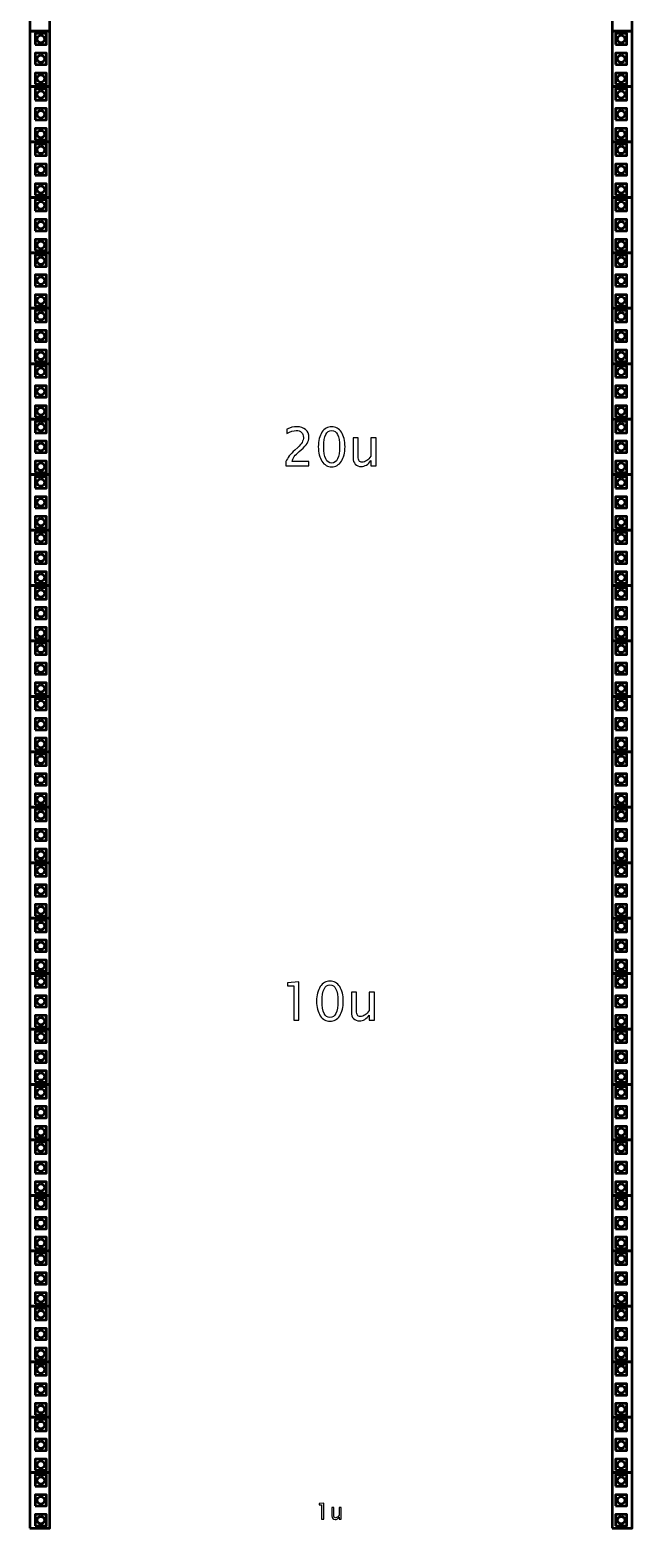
# Model space of a CAD drawing. Header units: centimetres. Extents: x -278 to 212, y -227 to 148.
# Drawn here: x -129.1 to -80.9, y -93.3 to 26.8 of the extents above; entities that cross this region are included whole.
import ezdxf

# ---------------------------------------------------------------- set-up
doc = ezdxf.new("R2010")
doc.units = ezdxf.units.CM
doc.header["$MEASUREMENT"] = 0
doc.layers.add('Layer 1', color=7, linetype='Continuous')

msp = doc.modelspace()

# ---------------------------------------------------------------- linework, layer by layer
at = {"layer": 'Layer 1', "lineweight": 53}
for points in [[(-129.12999, 26.67), (-127.54249, 26.67), (-127.54249, 31.115), (-129.12999, 31.115), (-129.12999, 26.67)], [(-82.45751, 26.67), (-80.87001, 26.67), (-80.87001, 31.115), (-82.45751, 31.115), (-82.45751, 26.67)], [(-129.12999, 22.225), (-127.54249, 22.225), (-127.54249, 26.67), (-129.12999, 26.67), (-129.12999, 22.225)], [(-128.70598, 25.585), (-127.80598, 25.585), (-127.80598, 26.485), (-128.70598, 26.485), (-128.70598, 25.585)], [(-82.45751, 22.225), (-80.87001, 22.225), (-80.87001, 26.67), (-82.45751, 26.67), (-82.45751, 22.225)], [(-82.19398, 25.585), (-81.29398, 25.585), (-81.29398, 26.485), (-82.19398, 26.485), (-82.19398, 25.585)], [(-128.70598, 23.9975), (-127.80598, 23.9975), (-127.80598, 24.8975), (-128.70598, 24.8975), (-128.70598, 23.9975)], [(-82.19398, 23.9975), (-81.29398, 23.9975), (-81.29398, 24.8975), (-82.19398, 24.8975), (-82.19398, 23.9975)], [(-128.70598, 22.41), (-127.80598, 22.41), (-127.80598, 23.31), (-128.70598, 23.31), (-128.70598, 22.41)], [(-82.19398, 22.41), (-81.29398, 22.41), (-81.29398, 23.31), (-82.19398, 23.31), (-82.19398, 22.41)], [(-129.12999, 17.78), (-127.54249, 17.78), (-127.54249, 22.225), (-129.12999, 22.225), (-129.12999, 17.78)], [(-128.70598, 21.14), (-127.80598, 21.14), (-127.80598, 22.04), (-128.70598, 22.04), (-128.70598, 21.14)], [(-82.45751, 17.78), (-80.87001, 17.78), (-80.87001, 22.225), (-82.45751, 22.225), (-82.45751, 17.78)], [(-82.19398, 21.14), (-81.29398, 21.14), (-81.29398, 22.04), (-82.19398, 22.04), (-82.19398, 21.14)], [(-128.70598, 19.5525), (-127.80598, 19.5525), (-127.80598, 20.4525), (-128.70598, 20.4525), (-128.70598, 19.5525)], [(-82.19398, 19.5525), (-81.29398, 19.5525), (-81.29398, 20.4525), (-82.19398, 20.4525), (-82.19398, 19.5525)], [(-128.70598, 17.965), (-127.80598, 17.965), (-127.80598, 18.865), (-128.70598, 18.865), (-128.70598, 17.965)], [(-82.19398, 17.965), (-81.29398, 17.965), (-81.29398, 18.865), (-82.19398, 18.865), (-82.19398, 17.965)], [(-129.12999, 13.335), (-127.54249, 13.335), (-127.54249, 17.78), (-129.12999, 17.78), (-129.12999, 13.335)], [(-128.70598, 16.695), (-127.80598, 16.695), (-127.80598, 17.595), (-128.70598, 17.595), (-128.70598, 16.695)], [(-82.45751, 13.335), (-80.87001, 13.335), (-80.87001, 17.78), (-82.45751, 17.78), (-82.45751, 13.335)], [(-82.19398, 16.695), (-81.29398, 16.695), (-81.29398, 17.595), (-82.19398, 17.595), (-82.19398, 16.695)], [(-128.70598, 15.1075), (-127.80598, 15.1075), (-127.80598, 16.0075), (-128.70598, 16.0075), (-128.70598, 15.1075)], [(-82.19398, 15.1075), (-81.29398, 15.1075), (-81.29398, 16.0075), (-82.19398, 16.0075), (-82.19398, 15.1075)], [(-128.70598, 13.52), (-127.80598, 13.52), (-127.80598, 14.42), (-128.70598, 14.42), (-128.70598, 13.52)], [(-82.19398, 13.52), (-81.29398, 13.52), (-81.29398, 14.42), (-82.19398, 14.42), (-82.19398, 13.52)], [(-129.12999, 8.89), (-127.54249, 8.89), (-127.54249, 13.335), (-129.12999, 13.335), (-129.12999, 8.89)], [(-82.45751, 8.89), (-80.87001, 8.89), (-80.87001, 13.335), (-82.45751, 13.335), (-82.45751, 8.89)], [(-128.70598, 12.25), (-127.80598, 12.25), (-127.80598, 13.15), (-128.70598, 13.15), (-128.70598, 12.25)], [(-82.19398, 12.25), (-81.29398, 12.25), (-81.29398, 13.15), (-82.19398, 13.15), (-82.19398, 12.25)], [(-128.70598, 10.6625), (-127.80598, 10.6625), (-127.80598, 11.5625), (-128.70598, 11.5625), (-128.70598, 10.6625)], [(-82.19398, 10.6625), (-81.29398, 10.6625), (-81.29398, 11.5625), (-82.19398, 11.5625), (-82.19398, 10.6625)], [(-128.70598, 9.075), (-127.80598, 9.075), (-127.80598, 9.975), (-128.70598, 9.975), (-128.70598, 9.075)], [(-82.19398, 9.075), (-81.29398, 9.075), (-81.29398, 9.975), (-82.19398, 9.975), (-82.19398, 9.075)], [(-129.12999, 4.445), (-127.54249, 4.445), (-127.54249, 8.89), (-129.12999, 8.89), (-129.12999, 4.445)], [(-128.70598, 7.805), (-127.80598, 7.805), (-127.80598, 8.705), (-128.70598, 8.705), (-128.70598, 7.805)], [(-82.45751, 4.445), (-80.87001, 4.445), (-80.87001, 8.89), (-82.45751, 8.89), (-82.45751, 4.445)], [(-82.19398, 7.805), (-81.29398, 7.805), (-81.29398, 8.705), (-82.19398, 8.705), (-82.19398, 7.805)], [(-128.70598, 6.2175), (-127.80598, 6.2175), (-127.80598, 7.1175), (-128.70598, 7.1175), (-128.70598, 6.2175)], [(-82.19398, 6.2175), (-81.29398, 6.2175), (-81.29398, 7.1175), (-82.19398, 7.1175), (-82.19398, 6.2175)], [(-128.70598, 4.63), (-127.80598, 4.63), (-127.80598, 5.53), (-128.70598, 5.53), (-128.70598, 4.63)], [(-82.19398, 4.63), (-81.29398, 4.63), (-81.29398, 5.53), (-82.19398, 5.53), (-82.19398, 4.63)], [(-129.12999, 0), (-127.54249, 0), (-127.54249, 4.445), (-129.12999, 4.445), (-129.12999, 0)], [(-128.70598, 3.36), (-127.80598, 3.36), (-127.80598, 4.26), (-128.70598, 4.26), (-128.70598, 3.36)], [(-82.45751, 0), (-80.87001, 0), (-80.87001, 4.445), (-82.45751, 4.445), (-82.45751, 0)], [(-82.19398, 3.36), (-81.29398, 3.36), (-81.29398, 4.26), (-82.19398, 4.26), (-82.19398, 3.36)], [(-128.70598, 1.7725), (-127.80598, 1.7725), (-127.80598, 2.6725), (-128.70598, 2.6725), (-128.70598, 1.7725)], [(-82.19398, 1.7725), (-81.29398, 1.7725), (-81.29398, 2.6725), (-82.19398, 2.6725), (-82.19398, 1.7725)], [(-129.12999, -4.445), (-127.54249, -4.445), (-127.54249, 0), (-129.12999, 0), (-129.12999, -4.445)], [(-128.70598, 0.185), (-127.80598, 0.185), (-127.80598, 1.085), (-128.70598, 1.085), (-128.70598, 0.185)], [(-82.45751, -4.445), (-80.87001, -4.445), (-80.87001, 0), (-82.45751, 0), (-82.45751, -4.445)], [(-82.19398, 0.185), (-81.29398, 0.185), (-81.29398, 1.085), (-82.19398, 1.085), (-82.19398, 0.185)], [(-128.70598, -1.085), (-127.80598, -1.085), (-127.80598, -0.185), (-128.70598, -0.185), (-128.70598, -1.085)], [(-82.19398, -1.085), (-81.29398, -1.085), (-81.29398, -0.185), (-82.19398, -0.185), (-82.19398, -1.085)], [(-128.70598, -2.6725), (-127.80598, -2.6725), (-127.80598, -1.7725), (-128.70598, -1.7725), (-128.70598, -2.6725)], [(-82.19398, -2.6725), (-81.29398, -2.6725), (-81.29398, -1.7725), (-82.19398, -1.7725), (-82.19398, -2.6725)], [(-128.70598, -4.26), (-127.80598, -4.26), (-127.80598, -3.36), (-128.70598, -3.36), (-128.70598, -4.26)], [(-82.19398, -4.26), (-81.29398, -4.26), (-81.29398, -3.36), (-82.19398, -3.36), (-82.19398, -4.26)], [(-129.12999, -8.89), (-127.54249, -8.89), (-127.54249, -4.445), (-129.12999, -4.445), (-129.12999, -8.89)], [(-128.70598, -5.53), (-127.80598, -5.53), (-127.80598, -4.63), (-128.70598, -4.63), (-128.70598, -5.53)], [(-82.45751, -8.89), (-80.87001, -8.89), (-80.87001, -4.445), (-82.45751, -4.445), (-82.45751, -8.89)], [(-82.19398, -5.53), (-81.29398, -5.53), (-81.29398, -4.63), (-82.19398, -4.63), (-82.19398, -5.53)], [(-128.70598, -7.1175), (-127.80598, -7.1175), (-127.80598, -6.2175), (-128.70598, -6.2175), (-128.70598, -7.1175)], [(-82.19398, -7.1175), (-81.29398, -7.1175), (-81.29398, -6.2175), (-82.19398, -6.2175), (-82.19398, -7.1175)], [(-128.70598, -8.705), (-127.80598, -8.705), (-127.80598, -7.805), (-128.70598, -7.805), (-128.70598, -8.705)], [(-82.19398, -8.705), (-81.29398, -8.705), (-81.29398, -7.805), (-82.19398, -7.805), (-82.19398, -8.705)], [(-129.12999, -13.335), (-127.54249, -13.335), (-127.54249, -8.89), (-129.12999, -8.89), (-129.12999, -13.335)], [(-128.70598, -9.975), (-127.80598, -9.975), (-127.80598, -9.075), (-128.70598, -9.075), (-128.70598, -9.975)], [(-82.45751, -13.335), (-80.87001, -13.335), (-80.87001, -8.89), (-82.45751, -8.89), (-82.45751, -13.335)], [(-82.19398, -9.975), (-81.29398, -9.975), (-81.29398, -9.075), (-82.19398, -9.075), (-82.19398, -9.975)], [(-128.70598, -11.5625), (-127.80598, -11.5625), (-127.80598, -10.6625), (-128.70598, -10.6625), (-128.70598, -11.5625)], [(-82.19398, -11.5625), (-81.29398, -11.5625), (-81.29398, -10.6625), (-82.19398, -10.6625), (-82.19398, -11.5625)], [(-128.70598, -13.15), (-127.80598, -13.15), (-127.80598, -12.25), (-128.70598, -12.25), (-128.70598, -13.15)], [(-82.19398, -13.15), (-81.29398, -13.15), (-81.29398, -12.25), (-82.19398, -12.25), (-82.19398, -13.15)], [(-129.12999, -17.78), (-127.54249, -17.78), (-127.54249, -13.335), (-129.12999, -13.335), (-129.12999, -17.78)], [(-128.70598, -14.42), (-127.80598, -14.42), (-127.80598, -13.52), (-128.70598, -13.52), (-128.70598, -14.42)], [(-82.45751, -17.78), (-80.87001, -17.78), (-80.87001, -13.335), (-82.45751, -13.335), (-82.45751, -17.78)], [(-82.19398, -14.42), (-81.29398, -14.42), (-81.29398, -13.52), (-82.19398, -13.52), (-82.19398, -14.42)], [(-128.70598, -16.0075), (-127.80598, -16.0075), (-127.80598, -15.1075), (-128.70598, -15.1075), (-128.70598, -16.0075)], [(-82.19398, -16.0075), (-81.29398, -16.0075), (-81.29398, -15.1075), (-82.19398, -15.1075), (-82.19398, -16.0075)], [(-128.70598, -17.595), (-127.80598, -17.595), (-127.80598, -16.695), (-128.70598, -16.695), (-128.70598, -17.595)], [(-82.19398, -17.595), (-81.29398, -17.595), (-81.29398, -16.695), (-82.19398, -16.695), (-82.19398, -17.595)], [(-129.12999, -22.225), (-127.54249, -22.225), (-127.54249, -17.78), (-129.12999, -17.78), (-129.12999, -22.225)], [(-128.70598, -18.865), (-127.80598, -18.865), (-127.80598, -17.965), (-128.70598, -17.965), (-128.70598, -18.865)], [(-82.45751, -22.225), (-80.87001, -22.225), (-80.87001, -17.78), (-82.45751, -17.78), (-82.45751, -22.225)], [(-82.19398, -18.865), (-81.29398, -18.865), (-81.29398, -17.965), (-82.19398, -17.965), (-82.19398, -18.865)], [(-128.70598, -20.4525), (-127.80598, -20.4525), (-127.80598, -19.5525), (-128.70598, -19.5525), (-128.70598, -20.4525)], [(-82.19398, -20.4525), (-81.29398, -20.4525), (-81.29398, -19.5525), (-82.19398, -19.5525), (-82.19398, -20.4525)], [(-128.70598, -22.04), (-127.80598, -22.04), (-127.80598, -21.14), (-128.70598, -21.14), (-128.70598, -22.04)], [(-82.19398, -22.04), (-81.29398, -22.04), (-81.29398, -21.14), (-82.19398, -21.14), (-82.19398, -22.04)], [(-129.12999, -26.67), (-127.54249, -26.67), (-127.54249, -22.225), (-129.12999, -22.225), (-129.12999, -26.67)], [(-128.70598, -23.31), (-127.80598, -23.31), (-127.80598, -22.41), (-128.70598, -22.41), (-128.70598, -23.31)], [(-82.45751, -26.67), (-80.87001, -26.67), (-80.87001, -22.225), (-82.45751, -22.225), (-82.45751, -26.67)], [(-82.19398, -23.31), (-81.29398, -23.31), (-81.29398, -22.41), (-82.19398, -22.41), (-82.19398, -23.31)], [(-128.70598, -24.8975), (-127.80598, -24.8975), (-127.80598, -23.9975), (-128.70598, -23.9975), (-128.70598, -24.8975)], [(-82.19398, -24.8975), (-81.29398, -24.8975), (-81.29398, -23.9975), (-82.19398, -23.9975), (-82.19398, -24.8975)], [(-128.70598, -26.485), (-127.80598, -26.485), (-127.80598, -25.585), (-128.70598, -25.585), (-128.70598, -26.485)], [(-82.19398, -26.485), (-81.29398, -26.485), (-81.29398, -25.585), (-82.19398, -25.585), (-82.19398, -26.485)], [(-129.12999, -31.115), (-127.54249, -31.115), (-127.54249, -26.67), (-129.12999, -26.67), (-129.12999, -31.115)], [(-128.70598, -27.755), (-127.80598, -27.755), (-127.80598, -26.855), (-128.70598, -26.855), (-128.70598, -27.755)], [(-82.45751, -31.115), (-80.87001, -31.115), (-80.87001, -26.67), (-82.45751, -26.67), (-82.45751, -31.115)], [(-82.19398, -27.755), (-81.29398, -27.755), (-81.29398, -26.855), (-82.19398, -26.855), (-82.19398, -27.755)], [(-128.70598, -29.3425), (-127.80598, -29.3425), (-127.80598, -28.4425), (-128.70598, -28.4425), (-128.70598, -29.3425)], [(-82.19398, -29.3425), (-81.29398, -29.3425), (-81.29398, -28.4425), (-82.19398, -28.4425), (-82.19398, -29.3425)], [(-129.12999, -35.56), (-127.54249, -35.56), (-127.54249, -31.115), (-129.12999, -31.115), (-129.12999, -35.56)], [(-128.70598, -30.93), (-127.80598, -30.93), (-127.80598, -30.03), (-128.70598, -30.03), (-128.70598, -30.93)], [(-82.45751, -35.56), (-80.87001, -35.56), (-80.87001, -31.115), (-82.45751, -31.115), (-82.45751, -35.56)], [(-82.19398, -30.93), (-81.29398, -30.93), (-81.29398, -30.03), (-82.19398, -30.03), (-82.19398, -30.93)], [(-128.70598, -32.2), (-127.80598, -32.2), (-127.80598, -31.3), (-128.70598, -31.3), (-128.70598, -32.2)], [(-82.19398, -32.2), (-81.29398, -32.2), (-81.29398, -31.3), (-82.19398, -31.3), (-82.19398, -32.2)], [(-128.70598, -33.7875), (-127.80598, -33.7875), (-127.80598, -32.8875), (-128.70598, -32.8875), (-128.70598, -33.7875)], [(-82.19398, -33.7875), (-81.29398, -33.7875), (-81.29398, -32.8875), (-82.19398, -32.8875), (-82.19398, -33.7875)], [(-128.70598, -35.375), (-127.80598, -35.375), (-127.80598, -34.475), (-128.70598, -34.475), (-128.70598, -35.375)], [(-82.19398, -35.375), (-81.29398, -35.375), (-81.29398, -34.475), (-82.19398, -34.475), (-82.19398, -35.375)], [(-129.12999, -40.005), (-127.54249, -40.005), (-127.54249, -35.56), (-129.12999, -35.56), (-129.12999, -40.005)], [(-128.70598, -36.645), (-127.80598, -36.645), (-127.80598, -35.745), (-128.70598, -35.745), (-128.70598, -36.645)], [(-82.45751, -40.005), (-80.87001, -40.005), (-80.87001, -35.56), (-82.45751, -35.56), (-82.45751, -40.005)], [(-82.19398, -36.645), (-81.29398, -36.645), (-81.29398, -35.745), (-82.19398, -35.745), (-82.19398, -36.645)], [(-128.70598, -38.2325), (-127.80598, -38.2325), (-127.80598, -37.3325), (-128.70598, -37.3325), (-128.70598, -38.2325)], [(-82.19398, -38.2325), (-81.29398, -38.2325), (-81.29398, -37.3325), (-82.19398, -37.3325), (-82.19398, -38.2325)], [(-128.70598, -39.82), (-127.80598, -39.82), (-127.80598, -38.92), (-128.70598, -38.92), (-128.70598, -39.82)], [(-82.19398, -39.82), (-81.29398, -39.82), (-81.29398, -38.92), (-82.19398, -38.92), (-82.19398, -39.82)], [(-129.12999, -44.45), (-127.54249, -44.45), (-127.54249, -40.005), (-129.12999, -40.005), (-129.12999, -44.45)], [(-128.70598, -41.09), (-127.80598, -41.09), (-127.80598, -40.19), (-128.70598, -40.19), (-128.70598, -41.09)], [(-82.45751, -44.45), (-80.87001, -44.45), (-80.87001, -40.005), (-82.45751, -40.005), (-82.45751, -44.45)], [(-82.19398, -41.09), (-81.29398, -41.09), (-81.29398, -40.19), (-82.19398, -40.19), (-82.19398, -41.09)], [(-128.70598, -42.6775), (-127.80598, -42.6775), (-127.80598, -41.7775), (-128.70598, -41.7775), (-128.70598, -42.6775)], [(-82.19398, -42.6775), (-81.29398, -42.6775), (-81.29398, -41.7775), (-82.19398, -41.7775), (-82.19398, -42.6775)], [(-128.70598, -44.265), (-127.80598, -44.265), (-127.80598, -43.365), (-128.70598, -43.365), (-128.70598, -44.265)], [(-82.19398, -44.265), (-81.29398, -44.265), (-81.29398, -43.365), (-82.19398, -43.365), (-82.19398, -44.265)], [(-129.12999, -48.895), (-127.54249, -48.895), (-127.54249, -44.45), (-129.12999, -44.45), (-129.12999, -48.895)], [(-128.70598, -45.535), (-127.80598, -45.535), (-127.80598, -44.635), (-128.70598, -44.635), (-128.70598, -45.535)], [(-82.45751, -48.895), (-80.87001, -48.895), (-80.87001, -44.45), (-82.45751, -44.45), (-82.45751, -48.895)], [(-82.19398, -45.535), (-81.29398, -45.535), (-81.29398, -44.635), (-82.19398, -44.635), (-82.19398, -45.535)], [(-128.70598, -47.1225), (-127.80598, -47.1225), (-127.80598, -46.2225), (-128.70598, -46.2225), (-128.70598, -47.1225)], [(-82.19398, -47.1225), (-81.29398, -47.1225), (-81.29398, -46.2225), (-82.19398, -46.2225), (-82.19398, -47.1225)], [(-128.70598, -48.71), (-127.80598, -48.71), (-127.80598, -47.81), (-128.70598, -47.81), (-128.70598, -48.71)], [(-82.19398, -48.71), (-81.29398, -48.71), (-81.29398, -47.81), (-82.19398, -47.81), (-82.19398, -48.71)], [(-129.12999, -53.34), (-127.54249, -53.34), (-127.54249, -48.895), (-129.12999, -48.895), (-129.12999, -53.34)], [(-128.70598, -49.98), (-127.80598, -49.98), (-127.80598, -49.08), (-128.70598, -49.08), (-128.70598, -49.98)], [(-82.45751, -53.34), (-80.87001, -53.34), (-80.87001, -48.895), (-82.45751, -48.895), (-82.45751, -53.34)], [(-82.19398, -49.98), (-81.29398, -49.98), (-81.29398, -49.08), (-82.19398, -49.08), (-82.19398, -49.98)], [(-128.70598, -51.5675), (-127.80598, -51.5675), (-127.80598, -50.6675), (-128.70598, -50.6675), (-128.70598, -51.5675)], [(-82.19398, -51.5675), (-81.29398, -51.5675), (-81.29398, -50.6675), (-82.19398, -50.6675), (-82.19398, -51.5675)], [(-128.70598, -53.155), (-127.80598, -53.155), (-127.80598, -52.255), (-128.70598, -52.255), (-128.70598, -53.155)], [(-82.19398, -53.155), (-81.29398, -53.155), (-81.29398, -52.255), (-82.19398, -52.255), (-82.19398, -53.155)], [(-129.12999, -57.785), (-127.54249, -57.785), (-127.54249, -53.34), (-129.12999, -53.34), (-129.12999, -57.785)], [(-128.70598, -54.425), (-127.80598, -54.425), (-127.80598, -53.525), (-128.70598, -53.525), (-128.70598, -54.425)], [(-82.45751, -57.785), (-80.87001, -57.785), (-80.87001, -53.34), (-82.45751, -53.34), (-82.45751, -57.785)], [(-82.19398, -54.425), (-81.29398, -54.425), (-81.29398, -53.525), (-82.19398, -53.525), (-82.19398, -54.425)], [(-128.70598, -56.0125), (-127.80598, -56.0125), (-127.80598, -55.1125), (-128.70598, -55.1125), (-128.70598, -56.0125)], [(-82.19398, -56.0125), (-81.29398, -56.0125), (-81.29398, -55.1125), (-82.19398, -55.1125), (-82.19398, -56.0125)], [(-128.70598, -57.6), (-127.80598, -57.6), (-127.80598, -56.7), (-128.70598, -56.7), (-128.70598, -57.6)], [(-82.19398, -57.6), (-81.29398, -57.6), (-81.29398, -56.7), (-82.19398, -56.7), (-82.19398, -57.6)], [(-129.12999, -62.23), (-127.54249, -62.23), (-127.54249, -57.785), (-129.12999, -57.785), (-129.12999, -62.23)], [(-128.70598, -58.87), (-127.80598, -58.87), (-127.80598, -57.97), (-128.70598, -57.97), (-128.70598, -58.87)], [(-82.45751, -62.23), (-80.87001, -62.23), (-80.87001, -57.785), (-82.45751, -57.785), (-82.45751, -62.23)], [(-82.19398, -58.87), (-81.29398, -58.87), (-81.29398, -57.97), (-82.19398, -57.97), (-82.19398, -58.87)], [(-128.70598, -60.4575), (-127.80598, -60.4575), (-127.80598, -59.5575), (-128.70598, -59.5575), (-128.70598, -60.4575)], [(-82.19398, -60.4575), (-81.29398, -60.4575), (-81.29398, -59.5575), (-82.19398, -59.5575), (-82.19398, -60.4575)], [(-128.70598, -62.045), (-127.80598, -62.045), (-127.80598, -61.145), (-128.70598, -61.145), (-128.70598, -62.045)], [(-82.19398, -62.045), (-81.29398, -62.045), (-81.29398, -61.145), (-82.19398, -61.145), (-82.19398, -62.045)], [(-129.12999, -66.675), (-127.54249, -66.675), (-127.54249, -62.23), (-129.12999, -62.23), (-129.12999, -66.675)], [(-128.70598, -63.315), (-127.80598, -63.315), (-127.80598, -62.415), (-128.70598, -62.415), (-128.70598, -63.315)], [(-82.45751, -66.675), (-80.87001, -66.675), (-80.87001, -62.23), (-82.45751, -62.23), (-82.45751, -66.675)], [(-82.19398, -63.315), (-81.29398, -63.315), (-81.29398, -62.415), (-82.19398, -62.415), (-82.19398, -63.315)], [(-128.70598, -64.9025), (-127.80598, -64.9025), (-127.80598, -64.0025), (-128.70598, -64.0025), (-128.70598, -64.9025)], [(-82.19398, -64.9025), (-81.29398, -64.9025), (-81.29398, -64.0025), (-82.19398, -64.0025), (-82.19398, -64.9025)], [(-128.70598, -66.49), (-127.80598, -66.49), (-127.80598, -65.59), (-128.70598, -65.59), (-128.70598, -66.49)], [(-82.19398, -66.49), (-81.29398, -66.49), (-81.29398, -65.59), (-82.19398, -65.59), (-82.19398, -66.49)], [(-129.12999, -71.12), (-127.54249, -71.12), (-127.54249, -66.675), (-129.12999, -66.675), (-129.12999, -71.12)], [(-128.70598, -67.76), (-127.80598, -67.76), (-127.80598, -66.86), (-128.70598, -66.86), (-128.70598, -67.76)], [(-82.45751, -71.12), (-80.87001, -71.12), (-80.87001, -66.675), (-82.45751, -66.675), (-82.45751, -71.12)], [(-82.19398, -67.76), (-81.29398, -67.76), (-81.29398, -66.86), (-82.19398, -66.86), (-82.19398, -67.76)], [(-128.70598, -69.3475), (-127.80598, -69.3475), (-127.80598, -68.4475), (-128.70598, -68.4475), (-128.70598, -69.3475)], [(-82.19398, -69.3475), (-81.29398, -69.3475), (-81.29398, -68.4475), (-82.19398, -68.4475), (-82.19398, -69.3475)], [(-128.70598, -70.935), (-127.80598, -70.935), (-127.80598, -70.035), (-128.70598, -70.035), (-128.70598, -70.935)], [(-82.19398, -70.935), (-81.29398, -70.935), (-81.29398, -70.035), (-82.19398, -70.035), (-82.19398, -70.935)], [(-129.12999, -75.565), (-127.54249, -75.565), (-127.54249, -71.12), (-129.12999, -71.12), (-129.12999, -75.565)], [(-128.70598, -72.205), (-127.80598, -72.205), (-127.80598, -71.305), (-128.70598, -71.305), (-128.70598, -72.205)], [(-82.45751, -75.565), (-80.87001, -75.565), (-80.87001, -71.12), (-82.45751, -71.12), (-82.45751, -75.565)], [(-82.19398, -72.205), (-81.29398, -72.205), (-81.29398, -71.305), (-82.19398, -71.305), (-82.19398, -72.205)], [(-128.70598, -73.7925), (-127.80598, -73.7925), (-127.80598, -72.8925), (-128.70598, -72.8925), (-128.70598, -73.7925)], [(-82.19398, -73.7925), (-81.29398, -73.7925), (-81.29398, -72.8925), (-82.19398, -72.8925), (-82.19398, -73.7925)], [(-129.12999, -80.01), (-127.54249, -80.01), (-127.54249, -75.565), (-129.12999, -75.565), (-129.12999, -80.01)], [(-128.70598, -75.38), (-127.80598, -75.38), (-127.80598, -74.48), (-128.70598, -74.48), (-128.70598, -75.38)], [(-82.45751, -80.01), (-80.87001, -80.01), (-80.87001, -75.565), (-82.45751, -75.565), (-82.45751, -80.01)], [(-82.19398, -75.38), (-81.29398, -75.38), (-81.29398, -74.48), (-82.19398, -74.48), (-82.19398, -75.38)], [(-128.70598, -76.65), (-127.80598, -76.65), (-127.80598, -75.75), (-128.70598, -75.75), (-128.70598, -76.65)], [(-82.19398, -76.65), (-81.29398, -76.65), (-81.29398, -75.75), (-82.19398, -75.75), (-82.19398, -76.65)], [(-128.70598, -78.2375), (-127.80598, -78.2375), (-127.80598, -77.3375), (-128.70598, -77.3375), (-128.70598, -78.2375)], [(-82.19398, -78.2375), (-81.29398, -78.2375), (-81.29398, -77.3375), (-82.19398, -77.3375), (-82.19398, -78.2375)], [(-128.70598, -79.825), (-127.80598, -79.825), (-127.80598, -78.925), (-128.70598, -78.925), (-128.70598, -79.825)], [(-82.19398, -79.825), (-81.29398, -79.825), (-81.29398, -78.925), (-82.19398, -78.925), (-82.19398, -79.825)], [(-129.12999, -84.455), (-127.54249, -84.455), (-127.54249, -80.01), (-129.12999, -80.01), (-129.12999, -84.455)], [(-128.70598, -81.095), (-127.80598, -81.095), (-127.80598, -80.195), (-128.70598, -80.195), (-128.70598, -81.095)], [(-82.45751, -84.455), (-80.87001, -84.455), (-80.87001, -80.01), (-82.45751, -80.01), (-82.45751, -84.455)], [(-82.19398, -81.095), (-81.29398, -81.095), (-81.29398, -80.195), (-82.19398, -80.195), (-82.19398, -81.095)], [(-128.70598, -82.6825), (-127.80598, -82.6825), (-127.80598, -81.7825), (-128.70598, -81.7825), (-128.70598, -82.6825)], [(-82.19398, -82.6825), (-81.29398, -82.6825), (-81.29398, -81.7825), (-82.19398, -81.7825), (-82.19398, -82.6825)], [(-128.70598, -84.27), (-127.80598, -84.27), (-127.80598, -83.37), (-128.70598, -83.37), (-128.70598, -84.27)], [(-82.19398, -84.27), (-81.29398, -84.27), (-81.29398, -83.37), (-82.19398, -83.37), (-82.19398, -84.27)], [(-129.12999, -88.9), (-127.54249, -88.9), (-127.54249, -84.455), (-129.12999, -84.455), (-129.12999, -88.9)], [(-128.70598, -85.54), (-127.80598, -85.54), (-127.80598, -84.64), (-128.70598, -84.64), (-128.70598, -85.54)], [(-82.45751, -88.9), (-80.87001, -88.9), (-80.87001, -84.455), (-82.45751, -84.455), (-82.45751, -88.9)], [(-82.19398, -85.54), (-81.29398, -85.54), (-81.29398, -84.64), (-82.19398, -84.64), (-82.19398, -85.54)], [(-128.70598, -87.1275), (-127.80598, -87.1275), (-127.80598, -86.2275), (-128.70598, -86.2275), (-128.70598, -87.1275)], [(-82.19398, -87.1275), (-81.29398, -87.1275), (-81.29398, -86.2275), (-82.19398, -86.2275), (-82.19398, -87.1275)], [(-128.70598, -88.715), (-127.80598, -88.715), (-127.80598, -87.815), (-128.70598, -87.815), (-128.70598, -88.715)], [(-82.19398, -88.715), (-81.29398, -88.715), (-81.29398, -87.815), (-82.19398, -87.815), (-82.19398, -88.715)], [(-129.12999, -93.345), (-127.54249, -93.345), (-127.54249, -88.9), (-129.12999, -88.9), (-129.12999, -93.345)], [(-128.70598, -89.985), (-127.80598, -89.985), (-127.80598, -89.085), (-128.70598, -89.085), (-128.70598, -89.985)], [(-82.45751, -93.345), (-80.87001, -93.345), (-80.87001, -88.9), (-82.45751, -88.9), (-82.45751, -93.345)], [(-82.19398, -89.985), (-81.29398, -89.985), (-81.29398, -89.085), (-82.19398, -89.085), (-82.19398, -89.985)], [(-128.70598, -91.5725), (-127.80598, -91.5725), (-127.80598, -90.6725), (-128.70598, -90.6725), (-128.70598, -91.5725)], [(-82.19398, -91.5725), (-81.29398, -91.5725), (-81.29398, -90.6725), (-82.19398, -90.6725), (-82.19398, -91.5725)], [(-128.70598, -93.16), (-127.80598, -93.16), (-127.80598, -92.26), (-128.70598, -92.26), (-128.70598, -93.16)], [(-82.19398, -93.16), (-81.29398, -93.16), (-81.29398, -92.26), (-82.19398, -92.26), (-82.19398, -93.16)]]:
    msp.add_lwpolyline(points, close=True, dxfattribs=at)
for centre in [(-128.25598, 26.035), (-81.74398, 26.035), (-128.25598, 24.4475), (-81.74398, 24.4475), (-128.25598, 22.86), (-81.74398, 22.86), (-128.25598, 21.59), (-81.74398, 21.59), (-128.25598, 20.0025), (-81.74398, 20.0025), (-128.25598, 18.415), (-81.74398, 18.415), (-128.25598, 17.145), (-81.74398, 17.145), (-128.25598, 15.5575), (-81.74398, 15.5575), (-128.25598, 13.97), (-81.74398, 13.97), (-128.25598, 12.7), (-81.74398, 12.7), (-128.25598, 11.1125), (-81.74398, 11.1125), (-128.25598, 9.525), (-81.74398, 9.525), (-128.25598, 8.255), (-81.74398, 8.255), (-128.25598, 6.6675), (-81.74398, 6.6675), (-128.25598, 5.08), (-81.74398, 5.08), (-128.25598, 3.81), (-81.74398, 3.81), (-128.25598, 2.2225), (-81.74398, 2.2225), (-128.25598, 0.635), (-81.74398, 0.635), (-128.25598, -0.635), (-81.74398, -0.635), (-128.25598, -2.2225), (-81.74398, -2.2225), (-128.25598, -3.81), (-81.74398, -3.81), (-128.25598, -5.08), (-81.74398, -5.08), (-128.25598, -6.6675), (-81.74398, -6.6675), (-128.25598, -8.255), (-81.74398, -8.255), (-128.25598, -9.525), (-81.74398, -9.525), (-128.25598, -11.1125), (-81.74398, -11.1125), (-128.25598, -12.7), (-81.74398, -12.7), (-128.25598, -13.97), (-81.74398, -13.97), (-128.25598, -15.5575), (-81.74398, -15.5575), (-128.25598, -17.145), (-81.74398, -17.145), (-128.25598, -18.415), (-81.74398, -18.415), (-128.25598, -20.0025), (-81.74398, -20.0025), (-128.25598, -21.59), (-81.74398, -21.59), (-128.25598, -22.86), (-81.74398, -22.86), (-128.25598, -24.4475), (-81.74398, -24.4475), (-128.25598, -26.035), (-81.74398, -26.035), (-128.25598, -27.305), (-81.74398, -27.305), (-128.25598, -28.8925), (-81.74398, -28.8925), (-128.25598, -30.48), (-81.74398, -30.48), (-128.25598, -31.75), (-81.74398, -31.75), (-128.25598, -33.3375), (-81.74398, -33.3375), (-128.25598, -34.925), (-81.74398, -34.925), (-128.25598, -36.195), (-81.74398, -36.195), (-128.25598, -37.7825), (-81.74398, -37.7825), (-128.25598, -39.37), (-81.74398, -39.37), (-128.25598, -40.64), (-81.74398, -40.64), (-128.25598, -42.2275), (-81.74398, -42.2275), (-128.25598, -43.815), (-81.74398, -43.815), (-128.25598, -45.085), (-81.74398, -45.085), (-128.25598, -46.6725), (-81.74398, -46.6725), (-128.25598, -48.26), (-81.74398, -48.26), (-128.25598, -49.53), (-81.74398, -49.53), (-128.25598, -51.1175), (-81.74398, -51.1175), (-128.25598, -52.705), (-81.74398, -52.705), (-128.25598, -53.975), (-81.74398, -53.975), (-128.25598, -55.5625), (-81.74398, -55.5625), (-128.25598, -57.15), (-81.74398, -57.15), (-128.25598, -58.42), (-81.74398, -58.42), (-128.25598, -60.0075), (-81.74398, -60.0075), (-128.25598, -61.595), (-81.74398, -61.595), (-128.25598, -62.865), (-81.74398, -62.865), (-128.25598, -64.4525), (-81.74398, -64.4525), (-128.25598, -66.04), (-81.74398, -66.04), (-128.25598, -67.31), (-81.74398, -67.31), (-128.25598, -68.8975), (-81.74398, -68.8975), (-128.25598, -70.485), (-81.74398, -70.485), (-128.25598, -71.755), (-81.74398, -71.755), (-128.25598, -73.3425), (-81.74398, -73.3425), (-128.25598, -74.93), (-81.74398, -74.93), (-128.25598, -76.2), (-81.74398, -76.2), (-128.25598, -77.7875), (-81.74398, -77.7875), (-128.25598, -79.375), (-81.74398, -79.375), (-128.25598, -80.645), (-81.74398, -80.645), (-128.25598, -82.2325), (-81.74398, -82.2325), (-128.25598, -83.82), (-81.74398, -83.82), (-128.25598, -85.09), (-81.74398, -85.09), (-128.25598, -86.6775), (-81.74398, -86.6775), (-128.25598, -88.265), (-81.74398, -88.265), (-128.25598, -89.535), (-81.74398, -89.535), (-128.25598, -91.1225), (-81.74398, -91.1225), (-128.25598, -92.71), (-81.74398, -92.71)]:
    msp.add_ellipse(centre, major_axis=(0, 0.3), ratio=1, dxfattribs=at)
at = {"layer": 'Layer 1'}
for points, knots in [([(-108.61036, -8.18515), (-108.61036, -8.18515), (-108.61036, -7.82955), (-108.61036, -7.82955), (-108.61036, -7.82955), (-108.49183, -7.55227), (-108.25265, -7.24958), (-107.89211, -6.92291), (-107.89211, -6.92291), (-107.89211, -6.92291), (-107.65928, -6.71407), (-107.65928, -6.71407), (-107.65928, -6.71407), (-107.35941, -6.44172), (-107.20913, -6.1722), (-107.20913, -5.90409), (-107.20913, -5.90409), (-107.20913, -5.73264), (-107.26064, -5.59859), (-107.36294, -5.50051), (-107.36294, -5.50051), (-107.46525, -5.40244), (-107.60706, -5.35305), (-107.78698, -5.35305), (-107.78698, -5.35305), (-107.99724, -5.35305), (-108.2463, -5.43349), (-108.53416, -5.59435), (-108.53416, -5.59435), (-108.53416, -5.59435), (-108.53416, -5.23875), (-108.53416, -5.23875), (-108.53416, -5.23875), (-108.26252, -5.11175), (-107.9923, -5.04825), (-107.72278, -5.04825), (-107.72278, -5.04825), (-107.43632, -5.04825), (-107.20631, -5.12516), (-107.03274, -5.27967), (-107.03274, -5.27967), (-106.85988, -5.43419), (-106.7731, -5.6388), (-106.7731, -5.89421), (-106.7731, -5.89421), (-106.7731, -6.07766), (-106.81684, -6.24064), (-106.90433, -6.38246), (-106.90433, -6.38246), (-106.99253, -6.52498), (-107.15551, -6.69713), (-107.39469, -6.90033), (-107.39469, -6.90033), (-107.39469, -6.90033), (-107.55203, -7.03439), (-107.55203, -7.03439), (-107.55203, -7.03439), (-107.87941, -7.31167), (-108.0685, -7.57696), (-108.1193, -7.82955), (-108.1193, -7.82955), (-108.1193, -7.82955), (-106.7858, -7.82955), (-106.7858, -7.82955), (-106.7858, -7.82955), (-106.7858, -7.82955), (-106.7858, -8.18515), (-106.7858, -8.18515), (-106.7858, -8.18515), (-106.7858, -8.18515), (-108.61036, -8.18515), (-108.61036, -8.18515)], [0, 0, 0, 0, 0.052631579, 0.052631579, 0.052631579, 0.052631579, 0.105263158, 0.105263158, 0.105263158, 0.105263158, 0.157894737, 0.157894737, 0.157894737, 0.157894737, 0.210526316, 0.210526316, 0.210526316, 0.210526316, 0.263157895, 0.263157895, 0.263157895, 0.263157895, 0.315789474, 0.315789474, 0.315789474, 0.315789474, 0.368421053, 0.368421053, 0.368421053, 0.368421053, 0.421052632, 0.421052632, 0.421052632, 0.421052632, 0.473684211, 0.473684211, 0.473684211, 0.473684211, 0.526315789, 0.526315789, 0.526315789, 0.526315789, 0.578947368, 0.578947368, 0.578947368, 0.578947368, 0.631578947, 0.631578947, 0.631578947, 0.631578947, 0.684210526, 0.684210526, 0.684210526, 0.684210526, 0.736842105, 0.736842105, 0.736842105, 0.736842105, 0.789473684, 0.789473684, 0.789473684, 0.789473684, 0.842105263, 0.842105263, 0.842105263, 0.842105263, 0.894736842, 0.894736842, 0.894736842, 0.894736842, 1, 1, 1, 1]), ([(-104.94712, -8.26135), (-105.26815, -8.26135), (-105.52708, -8.11389), (-105.72323, -7.81967), (-105.72323, -7.81967), (-105.92008, -7.52546), (-106.01815, -7.1374), (-106.01815, -6.6548), (-106.01815, -6.6548), (-106.01815, -6.1722), (-105.92008, -5.78415), (-105.72323, -5.48993), (-105.72323, -5.48993), (-105.52708, -5.19571), (-105.26815, -5.04825), (-104.94712, -5.04825), (-104.94712, -5.04825), (-104.62468, -5.04825), (-104.36574, -5.19501), (-104.1696, -5.48852), (-104.1696, -5.48852), (-103.97416, -5.78203), (-103.87609, -6.17079), (-103.87609, -6.6548), (-103.87609, -6.6548), (-103.87609, -7.1374), (-103.97416, -7.52546), (-104.1696, -7.81967), (-104.1696, -7.81967), (-104.36574, -8.11389), (-104.62468, -8.26135), (-104.94712, -8.26135)], [0, 0, 0, 0, 0.111111111, 0.111111111, 0.111111111, 0.111111111, 0.222222222, 0.222222222, 0.222222222, 0.222222222, 0.333333333, 0.333333333, 0.333333333, 0.333333333, 0.444444444, 0.444444444, 0.444444444, 0.444444444, 0.555555556, 0.555555556, 0.555555556, 0.555555556, 0.666666667, 0.666666667, 0.666666667, 0.666666667, 0.777777778, 0.777777778, 0.777777778, 0.777777778, 1, 1, 1, 1]), ([(-104.94782, -7.95655), (-104.52378, -7.95655), (-104.31212, -7.52263), (-104.31212, -6.6548), (-104.31212, -6.6548), (-104.31212, -5.78697), (-104.52378, -5.35305), (-104.94782, -5.35305), (-104.94782, -5.35305), (-105.37045, -5.35305), (-105.58212, -5.78697), (-105.58212, -6.6548), (-105.58212, -6.6548), (-105.58212, -7.52263), (-105.37045, -7.95655), (-104.94782, -7.95655)], [0, 0, 0, 0, 0.2, 0.2, 0.2, 0.2, 0.4, 0.4, 0.4, 0.4, 0.6, 0.6, 0.6, 0.6, 1, 1, 1, 1]), ([(-101.7961, -8.18515), (-101.7961, -8.18515), (-101.7961, -7.76323), (-101.7961, -7.76323), (-101.7961, -7.76323), (-102.01271, -8.07861), (-102.27588, -8.23595), (-102.58492, -8.23595), (-102.58492, -8.23595), (-102.78106, -8.23595), (-102.93699, -8.17457), (-103.0527, -8.05109), (-103.0527, -8.05109), (-103.16911, -7.92762), (-103.22697, -7.76182), (-103.22697, -7.55227), (-103.22697, -7.55227), (-103.22697, -7.55227), (-103.22697, -5.94149), (-103.22697, -5.94149), (-103.22697, -5.94149), (-103.22697, -5.94149), (-102.82057, -5.94149), (-102.82057, -5.94149), (-102.82057, -5.94149), (-102.82057, -5.94149), (-102.82057, -7.41962), (-102.82057, -7.41962), (-102.82057, -7.41962), (-102.82057, -7.58825), (-102.79588, -7.70749), (-102.74719, -7.77804), (-102.74719, -7.77804), (-102.6978, -7.84931), (-102.61596, -7.88458), (-102.50095, -7.88458), (-102.50095, -7.88458), (-102.2526, -7.88458), (-102.01694, -7.7216), (-101.7961, -7.39493), (-101.7961, -7.39493), (-101.7961, -7.39493), (-101.7961, -5.94149), (-101.7961, -5.94149), (-101.7961, -5.94149), (-101.7961, -5.94149), (-101.38971, -5.94149), (-101.38971, -5.94149), (-101.38971, -5.94149), (-101.38971, -5.94149), (-101.38971, -8.18515), (-101.38971, -8.18515), (-101.38971, -8.18515), (-101.38971, -8.18515), (-101.7961, -8.18515), (-101.7961, -8.18515)], [0, 0, 0, 0, 0.066666667, 0.066666667, 0.066666667, 0.066666667, 0.133333333, 0.133333333, 0.133333333, 0.133333333, 0.2, 0.2, 0.2, 0.2, 0.266666667, 0.266666667, 0.266666667, 0.266666667, 0.333333333, 0.333333333, 0.333333333, 0.333333333, 0.4, 0.4, 0.4, 0.4, 0.466666667, 0.466666667, 0.466666667, 0.466666667, 0.533333333, 0.533333333, 0.533333333, 0.533333333, 0.6, 0.6, 0.6, 0.6, 0.666666667, 0.666666667, 0.666666667, 0.666666667, 0.733333333, 0.733333333, 0.733333333, 0.733333333, 0.8, 0.8, 0.8, 0.8, 0.866666667, 0.866666667, 0.866666667, 0.866666667, 1, 1, 1, 1]), ([(-107.98806, -52.63515), (-107.98806, -52.63515), (-107.98806, -49.87925), (-107.98806, -49.87925), (-107.98806, -49.87925), (-107.98806, -49.87925), (-108.47489, -49.87925), (-108.47489, -49.87925), (-108.47489, -49.87925), (-108.47489, -49.87925), (-108.47489, -49.62525), (-108.47489, -49.62525), (-108.47489, -49.62525), (-108.47489, -49.62525), (-107.58166, -49.54905), (-107.58166, -49.54905), (-107.58166, -49.54905), (-107.58166, -49.54905), (-107.58166, -52.63515), (-107.58166, -52.63515), (-107.58166, -52.63515), (-107.58166, -52.63515), (-107.98806, -52.63515), (-107.98806, -52.63515)], [0, 0, 0, 0, 0.142857143, 0.142857143, 0.142857143, 0.142857143, 0.285714286, 0.285714286, 0.285714286, 0.285714286, 0.428571429, 0.428571429, 0.428571429, 0.428571429, 0.571428571, 0.571428571, 0.571428571, 0.571428571, 0.714285714, 0.714285714, 0.714285714, 0.714285714, 1, 1, 1, 1]), ([(-105.08258, -52.71135), (-105.40361, -52.71135), (-105.66254, -52.56389), (-105.85869, -52.26967), (-105.85869, -52.26967), (-106.05554, -51.97546), (-106.15361, -51.5874), (-106.15361, -51.1048), (-106.15361, -51.1048), (-106.15361, -50.6222), (-106.05554, -50.23415), (-105.85869, -49.93993), (-105.85869, -49.93993), (-105.66254, -49.64571), (-105.40361, -49.49825), (-105.08258, -49.49825), (-105.08258, -49.49825), (-104.76014, -49.49825), (-104.5012, -49.64501), (-104.30506, -49.93852), (-104.30506, -49.93852), (-104.10962, -50.23203), (-104.01155, -50.62079), (-104.01155, -51.1048), (-104.01155, -51.1048), (-104.01155, -51.5874), (-104.10962, -51.97546), (-104.30506, -52.26967), (-104.30506, -52.26967), (-104.5012, -52.56389), (-104.76014, -52.71135), (-105.08258, -52.71135)], [0, 0, 0, 0, 0.111111111, 0.111111111, 0.111111111, 0.111111111, 0.222222222, 0.222222222, 0.222222222, 0.222222222, 0.333333333, 0.333333333, 0.333333333, 0.333333333, 0.444444444, 0.444444444, 0.444444444, 0.444444444, 0.555555556, 0.555555556, 0.555555556, 0.555555556, 0.666666667, 0.666666667, 0.666666667, 0.666666667, 0.777777778, 0.777777778, 0.777777778, 0.777777778, 1, 1, 1, 1]), ([(-105.08328, -52.40655), (-104.65924, -52.40655), (-104.44758, -51.97263), (-104.44758, -51.1048), (-104.44758, -51.1048), (-104.44758, -50.23697), (-104.65924, -49.80305), (-105.08328, -49.80305), (-105.08328, -49.80305), (-105.50591, -49.80305), (-105.71758, -50.23697), (-105.71758, -51.1048), (-105.71758, -51.1048), (-105.71758, -51.97263), (-105.50591, -52.40655), (-105.08328, -52.40655)], [0, 0, 0, 0, 0.2, 0.2, 0.2, 0.2, 0.4, 0.4, 0.4, 0.4, 0.6, 0.6, 0.6, 0.6, 1, 1, 1, 1]), ([(-101.93156, -52.63515), (-101.93156, -52.63515), (-101.93156, -52.21323), (-101.93156, -52.21323), (-101.93156, -52.21323), (-102.14817, -52.52861), (-102.41134, -52.68595), (-102.72038, -52.68595), (-102.72038, -52.68595), (-102.91652, -52.68595), (-103.07245, -52.62457), (-103.18816, -52.50109), (-103.18816, -52.50109), (-103.30457, -52.37762), (-103.36243, -52.21182), (-103.36243, -52.00227), (-103.36243, -52.00227), (-103.36243, -52.00227), (-103.36243, -50.39149), (-103.36243, -50.39149), (-103.36243, -50.39149), (-103.36243, -50.39149), (-102.95603, -50.39149), (-102.95603, -50.39149), (-102.95603, -50.39149), (-102.95603, -50.39149), (-102.95603, -51.86962), (-102.95603, -51.86962), (-102.95603, -51.86962), (-102.95603, -52.03825), (-102.93134, -52.15749), (-102.88265, -52.22804), (-102.88265, -52.22804), (-102.83326, -52.29931), (-102.75142, -52.33458), (-102.63641, -52.33458), (-102.63641, -52.33458), (-102.38806, -52.33458), (-102.1524, -52.1716), (-101.93156, -51.84493), (-101.93156, -51.84493), (-101.93156, -51.84493), (-101.93156, -50.39149), (-101.93156, -50.39149), (-101.93156, -50.39149), (-101.93156, -50.39149), (-101.52517, -50.39149), (-101.52517, -50.39149), (-101.52517, -50.39149), (-101.52517, -50.39149), (-101.52517, -52.63515), (-101.52517, -52.63515), (-101.52517, -52.63515), (-101.52517, -52.63515), (-101.93156, -52.63515), (-101.93156, -52.63515)], [0, 0, 0, 0, 0.066666667, 0.066666667, 0.066666667, 0.066666667, 0.133333333, 0.133333333, 0.133333333, 0.133333333, 0.2, 0.2, 0.2, 0.2, 0.266666667, 0.266666667, 0.266666667, 0.266666667, 0.333333333, 0.333333333, 0.333333333, 0.333333333, 0.4, 0.4, 0.4, 0.4, 0.466666667, 0.466666667, 0.466666667, 0.466666667, 0.533333333, 0.533333333, 0.533333333, 0.533333333, 0.6, 0.6, 0.6, 0.6, 0.666666667, 0.666666667, 0.666666667, 0.666666667, 0.733333333, 0.733333333, 0.733333333, 0.733333333, 0.8, 0.8, 0.8, 0.8, 0.866666667, 0.866666667, 0.866666667, 0.866666667, 1, 1, 1, 1]), ([(-105.7495, -92.64015), (-105.7495, -92.64015), (-105.7495, -91.49186), (-105.7495, -91.49186), (-105.7495, -91.49186), (-105.7495, -91.49186), (-105.95235, -91.49186), (-105.95235, -91.49186), (-105.95235, -91.49186), (-105.95235, -91.49186), (-105.95235, -91.38602), (-105.95235, -91.38602), (-105.95235, -91.38602), (-105.95235, -91.38602), (-105.58017, -91.35427), (-105.58017, -91.35427), (-105.58017, -91.35427), (-105.58017, -91.35427), (-105.58017, -92.64015), (-105.58017, -92.64015), (-105.58017, -92.64015), (-105.58017, -92.64015), (-105.7495, -92.64015), (-105.7495, -92.64015)], [0, 0, 0, 0, 0.142857143, 0.142857143, 0.142857143, 0.142857143, 0.285714286, 0.285714286, 0.285714286, 0.285714286, 0.428571429, 0.428571429, 0.428571429, 0.428571429, 0.571428571, 0.571428571, 0.571428571, 0.571428571, 0.714285714, 0.714285714, 0.714285714, 0.714285714, 1, 1, 1, 1]), ([(-104.34133, -92.64015), (-104.34133, -92.64015), (-104.34133, -92.46435), (-104.34133, -92.46435), (-104.34133, -92.46435), (-104.43158, -92.59576), (-104.54123, -92.66132), (-104.67, -92.66132), (-104.67, -92.66132), (-104.75172, -92.66132), (-104.81669, -92.63574), (-104.86491, -92.58429), (-104.86491, -92.58429), (-104.91341, -92.53285), (-104.93752, -92.46376), (-104.93752, -92.37645), (-104.93752, -92.37645), (-104.93752, -92.37645), (-104.93752, -91.70529), (-104.93752, -91.70529), (-104.93752, -91.70529), (-104.93752, -91.70529), (-104.76819, -91.70529), (-104.76819, -91.70529), (-104.76819, -91.70529), (-104.76819, -91.70529), (-104.76819, -92.32118), (-104.76819, -92.32118), (-104.76819, -92.32118), (-104.76819, -92.39144), (-104.7579, -92.44112), (-104.73761, -92.47052), (-104.73761, -92.47052), (-104.71703, -92.50021), (-104.68293, -92.51491), (-104.63501, -92.51491), (-104.63501, -92.51491), (-104.53153, -92.51491), (-104.43334, -92.447), (-104.34133, -92.31089), (-104.34133, -92.31089), (-104.34133, -92.31089), (-104.34133, -91.70529), (-104.34133, -91.70529), (-104.34133, -91.70529), (-104.34133, -91.70529), (-104.17199, -91.70529), (-104.17199, -91.70529), (-104.17199, -91.70529), (-104.17199, -91.70529), (-104.17199, -92.64015), (-104.17199, -92.64015), (-104.17199, -92.64015), (-104.17199, -92.64015), (-104.34133, -92.64015), (-104.34133, -92.64015)], [0, 0, 0, 0, 0.066666667, 0.066666667, 0.066666667, 0.066666667, 0.133333333, 0.133333333, 0.133333333, 0.133333333, 0.2, 0.2, 0.2, 0.2, 0.266666667, 0.266666667, 0.266666667, 0.266666667, 0.333333333, 0.333333333, 0.333333333, 0.333333333, 0.4, 0.4, 0.4, 0.4, 0.466666667, 0.466666667, 0.466666667, 0.466666667, 0.533333333, 0.533333333, 0.533333333, 0.533333333, 0.6, 0.6, 0.6, 0.6, 0.666666667, 0.666666667, 0.666666667, 0.666666667, 0.733333333, 0.733333333, 0.733333333, 0.733333333, 0.8, 0.8, 0.8, 0.8, 0.866666667, 0.866666667, 0.866666667, 0.866666667, 1, 1, 1, 1])]:
    msp.add_open_spline(points, degree=3, knots=knots, dxfattribs=at)

doc.saveas('drawing.dxf')
